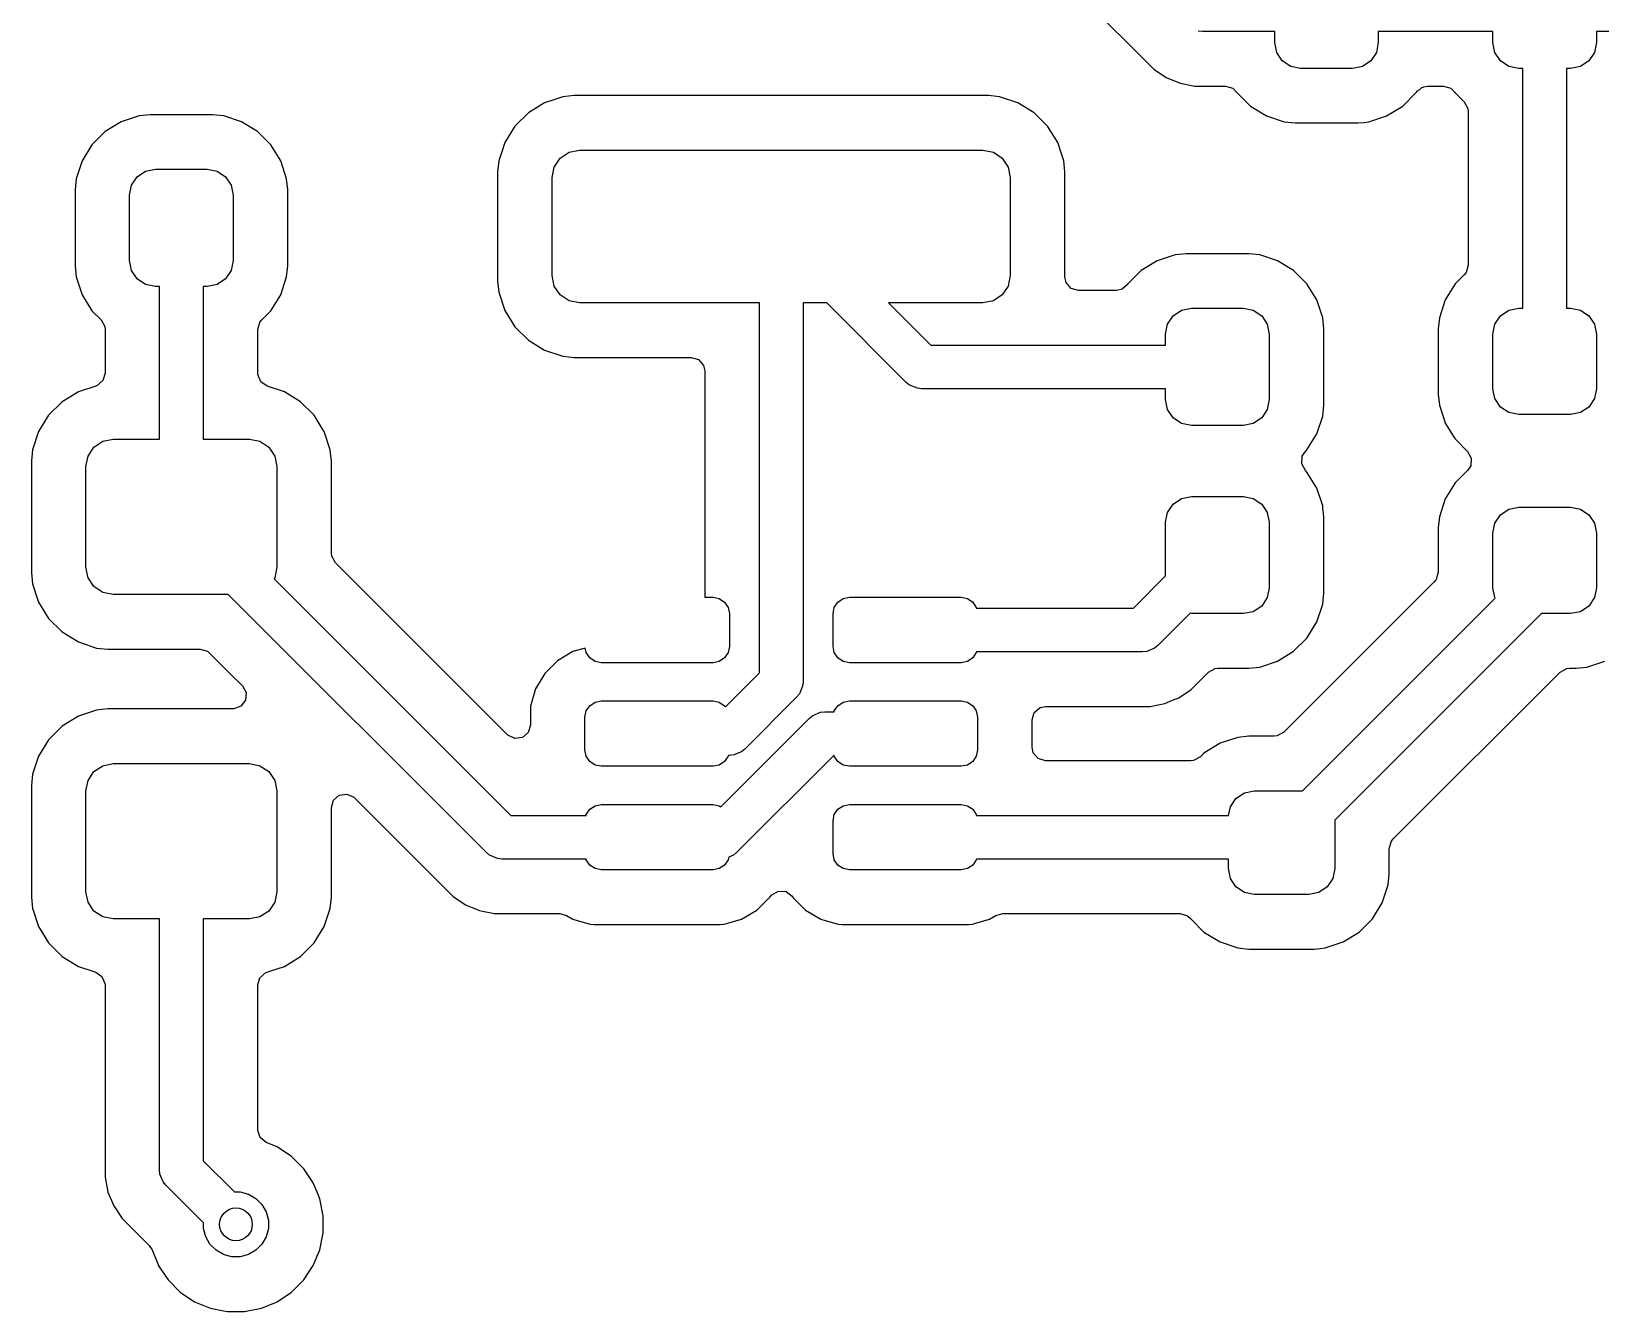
# Model space of a CAD drawing. Extents: x 4.07 to 6.96, y -6.23 to -1.21.
# Drawn here: x 4.847 to 5.414, y -3.299 to -2.837 of the extents above; entities that cross this region are included whole.
import ezdxf

# ---------------------------------------------------------------- set-up
doc = ezdxf.new("R2010")
doc.units = 0
doc.header["$MEASUREMENT"] = 0
doc.layers.add('BLACK', color=7, linetype='CONTINUOUS')

msp = doc.modelspace()

# ---------------------------------------------------------------- linework, layer by layer
at = {"layer": 'BLACK', "linetype": 'CONTINUOUS'}
for p, q in [((5.20929, -2.80734), (5.2526, -2.85065)), ((5.27018, -2.83711), (5.26864, -2.83696)), ((5.29626, -2.83711), (5.27018, -2.83711)), ((5.29626, -2.84104), (5.29626, -2.83711)), ((5.375, -2.83711), (5.33366, -2.83711)), ((5.33366, -2.83711), (5.33366, -2.84104)), ((5.375, -2.84104), (5.375, -2.83711)), ((5.45374, -2.83711), (5.4124, -2.83711)), ((5.4124, -2.83711), (5.4124, -2.84104)), ((5.29697, -2.84462), (5.29626, -2.84104)), ((5.33366, -2.84104), (5.33295, -2.84462)), ((5.37571, -2.84462), (5.375, -2.84104)), ((5.4124, -2.84104), (5.41169, -2.84462)), ((5.299, -2.84766), (5.29697, -2.84462)), ((5.30203, -2.84968), (5.299, -2.84766)), ((5.33092, -2.84766), (5.32789, -2.84968)), ((5.33295, -2.84462), (5.33092, -2.84766)), ((5.37774, -2.84766), (5.37571, -2.84462)), ((5.38077, -2.84968), (5.37774, -2.84766)), ((5.40966, -2.84766), (5.40663, -2.84968)), ((5.41169, -2.84462), (5.40966, -2.84766)), ((5.2526, -2.85065), (5.2526, -2.85065)), ((5.2526, -2.85065), (5.25711, -2.85367)), ((5.25711, -2.85367), (5.26213, -2.85575)), ((5.30561, -2.85039), (5.30203, -2.84968)), ((5.32431, -2.85039), (5.30561, -2.85039)), ((5.32789, -2.84968), (5.32431, -2.85039)), ((5.38435, -2.85039), (5.38077, -2.84968)), ((5.38583, -2.85039), (5.38435, -2.85039)), ((5.38583, -2.93701), (5.38583, -2.85039)), ((5.40305, -2.85039), (5.40157, -2.85039)), ((5.40157, -2.85039), (5.40157, -2.93701)), ((5.40663, -2.84968), (5.40305, -2.85039)), ((5.03926, -2.86063), (5.03601, -2.86171)), ((5.04331, -2.86022), (5.03926, -2.86063)), ((5.03926, -2.86063), (5.03926, -2.86063)), ((5.19291, -2.86022), (5.04331, -2.86022)), ((5.04331, -2.86022), (5.04331, -2.86022)), ((5.19696, -2.86063), (5.19291, -2.86022)), ((5.19291, -2.86022), (5.19291, -2.86022)), ((5.20352, -2.8628), (5.19696, -2.86063)), ((5.19696, -2.86063), (5.19696, -2.86063)), ((5.26213, -2.85575), (5.26213, -2.85575)), ((5.26213, -2.85575), (5.26213, -2.85575)), ((5.26213, -2.85575), (5.26213, -2.85575)), ((5.26213, -2.85575), (5.26746, -2.85681)), ((5.26746, -2.85681), (5.26746, -2.85681)), ((5.26746, -2.85681), (5.26746, -2.85681)), ((5.26746, -2.85681), (5.27847, -2.85681)), ((5.27847, -2.85681), (5.28111, -2.85759)), ((5.28111, -2.85759), (5.28248, -2.85897)), ((5.28248, -2.85897), (5.28249, -2.85896)), ((5.28249, -2.85896), (5.28258, -2.85908)), ((5.28258, -2.85908), (5.28263, -2.85913)), ((5.28263, -2.85913), (5.28266, -2.85919)), ((5.28266, -2.85919), (5.28747, -2.86399)), ((5.34245, -2.86399), (5.34726, -2.85919)), ((5.34726, -2.85919), (5.34729, -2.85913)), ((5.34729, -2.85913), (5.34733, -2.8591)), ((5.34733, -2.8591), (5.34743, -2.85896)), ((5.34743, -2.85896), (5.34746, -2.85898)), ((5.34746, -2.85898), (5.34759, -2.85886)), ((5.34759, -2.85886), (5.34776, -2.8585)), ((5.34776, -2.8585), (5.3486, -2.85796)), ((5.3486, -2.85796), (5.34934, -2.85729)), ((5.34934, -2.85729), (5.3498, -2.85719)), ((5.3498, -2.85719), (5.35007, -2.85701)), ((5.35007, -2.85701), (5.35145, -2.85681)), ((5.35145, -2.85681), (5.35721, -2.85681)), ((5.35721, -2.85681), (5.35985, -2.85759)), ((5.35985, -2.85759), (5.36122, -2.85897)), ((5.36122, -2.85897), (5.36123, -2.85896)), ((5.36123, -2.85896), (5.36132, -2.85908)), ((5.36132, -2.85908), (5.36137, -2.85913)), ((5.36137, -2.85913), (5.3614, -2.85919)), ((5.3614, -2.85919), (5.3614, -2.85919)), ((5.3614, -2.85919), (5.36469, -2.86248)), ((5.0327, -2.8628), (5.02682, -2.86643)), ((5.03601, -2.86171), (5.0327, -2.8628)), ((5.0327, -2.8628), (5.0327, -2.8628)), ((5.2094, -2.86643), (5.20352, -2.8628)), ((5.28747, -2.86399), (5.29325, -2.86756)), ((5.33667, -2.86756), (5.34245, -2.86399)), ((5.36469, -2.86248), (5.36601, -2.86489)), ((5.36601, -2.86489), (5.36612, -2.86593)), ((5.36612, -2.86593), (5.36612, -2.92147)), ((4.87986, -2.86965), (4.87408, -2.87322)), ((4.88631, -2.86751), (4.87986, -2.86965)), ((4.87986, -2.86965), (4.87986, -2.86965)), ((4.89029, -2.86711), (4.88631, -2.86751)), ((4.91286, -2.86711), (4.89029, -2.86711)), ((4.89029, -2.86711), (4.89029, -2.86711)), ((4.91684, -2.86751), (4.91286, -2.86711)), ((4.92323, -2.86963), (4.91684, -2.86751)), ((4.91684, -2.86751), (4.91684, -2.86751)), ((4.92329, -2.86965), (4.92323, -2.86963)), ((4.92548, -2.871), (4.92329, -2.86965)), ((4.92329, -2.86965), (4.92329, -2.86965)), ((4.92907, -2.87322), (4.92548, -2.871)), ((5.02194, -2.87131), (5.01831, -2.87719)), ((5.02682, -2.86643), (5.02194, -2.87131)), ((5.21428, -2.87131), (5.2094, -2.86643)), ((5.21791, -2.87719), (5.21428, -2.87131)), ((5.29325, -2.86756), (5.29969, -2.86969)), ((5.29969, -2.86969), (5.30367, -2.8701)), ((5.30367, -2.8701), (5.32625, -2.8701)), ((5.32625, -2.8701), (5.32843, -2.86988)), ((5.32625, -2.8701), (5.32625, -2.8701)), ((5.32625, -2.8701), (5.32625, -2.8701)), ((5.32843, -2.86988), (5.33023, -2.86969)), ((5.33023, -2.86969), (5.33667, -2.86756)), ((4.87408, -2.87322), (4.86928, -2.87802)), ((4.93387, -2.87802), (4.92907, -2.87322)), ((5.01831, -2.87719), (5.01722, -2.8805)), ((5.01831, -2.87719), (5.01831, -2.87719)), ((5.21935, -2.88156), (5.21791, -2.87719)), ((4.86928, -2.87802), (4.86571, -2.8838)), ((4.93744, -2.8838), (4.93387, -2.87802)), ((5.01722, -2.8805), (5.01614, -2.88375)), ((5.03618, -2.886), (5.03832, -2.8828)), ((5.03832, -2.8828), (5.04151, -2.88067)), ((5.04151, -2.88067), (5.04528, -2.87992)), ((5.04528, -2.87992), (5.19094, -2.87992)), ((5.19094, -2.87992), (5.19471, -2.88067)), ((5.19471, -2.88067), (5.1979, -2.8828)), ((5.1979, -2.8828), (5.20004, -2.886)), ((5.22008, -2.88375), (5.21935, -2.88156)), ((4.86571, -2.8838), (4.86358, -2.89025)), ((4.86571, -2.8838), (4.86571, -2.8838)), ((4.88561, -2.88955), (4.88865, -2.88752)), ((4.88865, -2.88752), (4.89222, -2.88681)), ((4.89222, -2.88681), (4.91093, -2.88681)), ((4.91093, -2.88681), (4.9145, -2.88752)), ((4.9145, -2.88752), (4.91754, -2.88955)), ((4.93957, -2.89025), (4.93744, -2.8838)), ((5.01614, -2.88375), (5.01573, -2.88779)), ((5.01573, -2.88779), (5.01573, -2.92717)), ((5.01614, -2.88375), (5.01614, -2.88375)), ((5.01614, -2.88375), (5.01614, -2.88375)), ((5.03543, -2.88976), (5.03618, -2.886)), ((5.20004, -2.886), (5.20079, -2.88976)), ((5.22049, -2.88779), (5.22008, -2.88375)), ((5.22049, -2.8878), (5.22049, -2.88779)), ((5.22049, -2.92571), (5.22049, -2.8878)), ((4.86358, -2.89025), (4.86317, -2.89423)), ((4.86317, -2.89423), (4.86317, -2.92172)), ((4.86358, -2.89025), (4.86358, -2.89025)), ((4.86358, -2.89025), (4.86358, -2.89025)), ((4.88287, -2.89616), (4.88359, -2.89258)), ((4.88359, -2.89258), (4.88561, -2.88955)), ((4.91754, -2.88955), (4.91956, -2.89258)), ((4.91956, -2.89258), (4.92028, -2.89616)), ((4.93998, -2.89423), (4.93957, -2.89025)), ((4.93998, -2.92172), (4.93998, -2.89423)), ((5.03543, -2.9252), (5.03543, -2.88976)), ((5.20079, -2.88976), (5.20079, -2.9252)), ((4.88287, -2.91978), (4.88287, -2.89616)), ((4.92028, -2.89616), (4.92028, -2.91978)), ((5.2643, -2.9173), (5.26032, -2.91771)), ((5.28688, -2.9173), (5.2643, -2.9173)), ((5.2643, -2.9173), (5.2643, -2.9173)), ((5.29086, -2.91771), (5.28688, -2.9173)), ((4.86317, -2.92172), (4.86317, -2.92172)), ((4.86317, -2.92172), (4.86358, -2.9257)), ((4.88359, -2.92336), (4.88287, -2.91978)), ((4.92028, -2.91978), (4.91956, -2.92336)), ((4.93957, -2.9257), (4.93998, -2.92172)), ((5.25388, -2.91985), (5.2481, -2.92341)), ((5.26032, -2.91771), (5.25388, -2.91985)), ((5.25388, -2.91985), (5.25388, -2.91985)), ((5.2973, -2.91985), (5.29086, -2.91771)), ((5.29086, -2.91771), (5.29086, -2.91771)), ((5.30308, -2.92341), (5.2973, -2.91985)), ((5.36612, -2.92147), (5.36535, -2.92411)), ((4.86358, -2.9257), (4.86571, -2.93215)), ((4.88561, -2.9264), (4.88359, -2.92336)), ((4.88865, -2.92842), (4.88561, -2.9264)), ((4.89222, -2.92913), (4.88865, -2.92842)), ((4.9145, -2.92842), (4.91093, -2.92913)), ((4.91754, -2.9264), (4.9145, -2.92842)), ((4.91956, -2.92336), (4.91754, -2.9264)), ((4.93744, -2.93215), (4.93957, -2.9257)), ((5.01573, -2.92717), (5.01614, -2.93121)), ((5.03618, -2.92896), (5.03543, -2.9252)), ((5.20079, -2.9252), (5.20004, -2.92896)), ((5.22093, -2.92774), (5.22049, -2.92571)), ((5.22273, -2.92982), (5.22093, -2.92774)), ((5.24309, -2.92842), (5.24121, -2.93011)), ((5.24312, -2.92844), (5.24309, -2.92842)), ((5.24322, -2.9283), (5.24312, -2.92844)), ((5.24326, -2.92827), (5.24322, -2.9283)), ((5.24329, -2.92821), (5.24326, -2.92827)), ((5.2481, -2.92341), (5.24329, -2.92821)), ((5.24329, -2.92821), (5.24329, -2.92821)), ((5.30789, -2.92821), (5.30308, -2.92341)), ((5.31145, -2.934), (5.30789, -2.92821)), ((5.3614, -2.92821), (5.35784, -2.934)), ((5.36469, -2.92493), (5.3614, -2.92821)), ((5.36535, -2.92411), (5.36469, -2.92493)), ((4.86571, -2.93215), (4.86571, -2.93215)), ((4.86571, -2.93215), (4.86928, -2.93793)), ((4.8937, -2.92913), (4.89222, -2.92913)), ((4.8937, -2.98425), (4.8937, -2.92913)), ((4.91093, -2.92913), (4.90945, -2.92913)), ((4.90945, -2.92913), (4.90945, -2.98425)), ((4.93387, -2.93793), (4.93744, -2.93215)), ((5.01614, -2.93121), (5.01614, -2.93121)), ((5.01614, -2.93121), (5.01831, -2.93777)), ((5.03832, -2.93216), (5.03618, -2.92896)), ((5.04151, -2.93429), (5.03832, -2.93216)), ((5.04528, -2.93504), (5.04151, -2.93429)), ((5.19471, -2.93429), (5.19094, -2.93504)), ((5.1979, -2.93216), (5.19471, -2.93429)), ((5.20004, -2.92896), (5.1979, -2.93216)), ((5.22537, -2.93059), (5.22273, -2.92982)), ((5.2391, -2.93059), (5.22537, -2.93059)), ((5.24121, -2.93011), (5.2391, -2.93059)), ((5.31359, -2.94044), (5.31145, -2.934)), ((5.35784, -2.934), (5.3557, -2.94044)), ((5.35784, -2.934), (5.35784, -2.934)), ((4.86928, -2.93793), (4.87257, -2.94122)), ((4.93136, -2.94044), (4.93387, -2.93793)), ((5.01831, -2.93777), (5.02194, -2.94365)), ((5.11024, -2.93504), (5.04528, -2.93504)), ((5.11024, -3.06859), (5.11024, -2.93504)), ((5.13453, -2.93504), (5.12598, -2.93504)), ((5.12598, -2.93504), (5.12598, -3.07185)), ((5.16323, -2.96374), (5.13453, -2.93504)), ((5.19094, -2.93504), (5.1568, -2.93504)), ((5.1568, -2.93504), (5.17206, -2.9503)), ((5.2576, -2.94278), (5.25963, -2.93975)), ((5.25963, -2.93975), (5.26266, -2.93772)), ((5.26266, -2.93772), (5.26624, -2.93701)), ((5.26624, -2.93701), (5.28494, -2.93701)), ((5.28494, -2.93701), (5.28852, -2.93772)), ((5.28852, -2.93772), (5.29155, -2.93975)), ((5.29155, -2.93975), (5.29358, -2.94278)), ((5.37571, -2.94278), (5.37774, -2.93975)), ((5.37774, -2.93975), (5.38077, -2.93772)), ((5.38077, -2.93772), (5.38435, -2.93701)), ((5.38435, -2.93701), (5.38583, -2.93701)), ((5.40157, -2.93701), (5.40305, -2.93701)), ((5.40305, -2.93701), (5.40663, -2.93772)), ((5.40663, -2.93772), (5.40966, -2.93975)), ((5.40966, -2.93975), (5.41169, -2.94278)), ((4.87257, -2.94122), (4.87388, -2.94363)), ((4.87388, -2.94363), (4.874, -2.94467)), ((4.874, -2.94467), (4.874, -2.96043)), ((4.92915, -2.94467), (4.92993, -2.94203)), ((4.92915, -2.96043), (4.92915, -2.94467)), ((4.92993, -2.94203), (4.93058, -2.94122)), ((4.93058, -2.94122), (4.93136, -2.94044)), ((5.02194, -2.94365), (5.02682, -2.94853)), ((5.25689, -2.94636), (5.2576, -2.94278)), ((5.29358, -2.94278), (5.29429, -2.94636)), ((5.314, -2.94442), (5.31359, -2.94044)), ((5.314, -2.97192), (5.314, -2.94442)), ((5.3557, -2.94044), (5.3553, -2.94442)), ((5.3553, -2.94442), (5.3553, -2.96798)), ((5.3557, -2.94044), (5.3557, -2.94044)), ((5.3557, -2.94044), (5.3557, -2.94044)), ((5.375, -2.94636), (5.37571, -2.94278)), ((5.41169, -2.94278), (5.4124, -2.94636)), ((5.02682, -2.94853), (5.0327, -2.95216)), ((5.17206, -2.9503), (5.25689, -2.9503)), ((5.25689, -2.9503), (5.25689, -2.94636)), ((5.29429, -2.94636), (5.29429, -2.96998)), ((5.375, -2.96604), (5.375, -2.94636)), ((5.4124, -2.94636), (5.4124, -2.96604)), ((5.0327, -2.95216), (5.03926, -2.95433)), ((5.03926, -2.95433), (5.04331, -2.95474)), ((5.04331, -2.95474), (5.08565, -2.95474)), ((5.08565, -2.95474), (5.08829, -2.95552)), ((5.08829, -2.95552), (5.09009, -2.9576)), ((4.874, -2.96043), (4.87322, -2.96307)), ((4.92918, -2.96096), (4.92915, -2.96043)), ((4.93024, -2.9635), (4.92918, -2.96096)), ((5.09009, -2.9576), (5.09053, -2.95963)), ((5.09053, -2.95963), (5.09053, -3.04134)), ((4.8644, -2.96713), (4.85852, -2.97076)), ((4.87065, -2.96506), (4.8644, -2.96713)), ((4.8644, -2.96713), (4.8644, -2.96713)), ((4.87114, -2.96487), (4.87065, -2.96506)), ((4.87322, -2.96307), (4.87114, -2.96487)), ((4.9325, -2.96506), (4.93024, -2.9635)), ((4.93875, -2.96713), (4.9325, -2.96506)), ((4.94463, -2.97076), (4.93875, -2.96713)), ((4.93875, -2.96713), (4.93875, -2.96713)), ((5.16442, -2.96472), (5.16323, -2.96374)), ((5.16726, -2.96589), (5.16442, -2.96472)), ((5.1688, -2.96604), (5.16726, -2.96589)), ((5.25689, -2.96604), (5.1688, -2.96604)), ((5.25689, -2.96998), (5.25689, -2.96604)), ((5.3553, -2.96798), (5.3553, -2.96798)), ((5.3553, -2.96798), (5.3557, -2.97196)), ((5.37571, -2.96962), (5.375, -2.96604)), ((5.4124, -2.96604), (5.41169, -2.96962)), ((4.85852, -2.97076), (4.85363, -2.97564)), ((4.85852, -2.97076), (4.85852, -2.97076)), ((4.94952, -2.97564), (4.94463, -2.97076)), ((4.94463, -2.97076), (4.94463, -2.97076)), ((5.2576, -2.97356), (5.25689, -2.96998)), ((5.25963, -2.97659), (5.2576, -2.97356)), ((5.29358, -2.97356), (5.29155, -2.97659)), ((5.29429, -2.96998), (5.29358, -2.97356)), ((5.31359, -2.9759), (5.314, -2.97192)), ((5.3557, -2.97196), (5.35784, -2.97841)), ((5.37774, -2.97266), (5.37571, -2.96962)), ((5.38077, -2.97468), (5.37774, -2.97266)), ((5.40966, -2.97266), (5.40663, -2.97468)), ((5.41169, -2.96962), (5.40966, -2.97266)), ((4.85363, -2.97564), (4.85001, -2.98152)), ((4.85363, -2.97564), (4.85363, -2.97564)), ((4.9528, -2.98097), (4.94952, -2.97564)), ((4.94952, -2.97564), (4.94952, -2.97564)), ((5.26266, -2.97862), (5.25963, -2.97659)), ((5.26624, -2.97933), (5.26266, -2.97862)), ((5.28494, -2.97933), (5.26624, -2.97933)), ((5.28852, -2.97862), (5.28494, -2.97933)), ((5.29155, -2.97659), (5.28852, -2.97862)), ((5.31145, -2.98234), (5.31359, -2.9759)), ((5.35784, -2.97841), (5.35784, -2.97841)), ((5.35784, -2.97841), (5.35785, -2.97843)), ((5.35785, -2.97843), (5.36108, -2.98366)), ((5.38435, -2.97539), (5.38077, -2.97468)), ((5.40305, -2.97539), (5.38435, -2.97539)), ((5.40663, -2.97468), (5.40305, -2.97539)), ((4.85001, -2.98152), (4.84783, -2.98808)), ((4.85001, -2.98152), (4.85001, -2.98152)), ((4.87001, -2.98713), (4.8732, -2.985)), ((4.8732, -2.985), (4.87697, -2.98425)), ((4.87697, -2.98425), (4.8937, -2.98425)), ((4.90945, -2.98425), (4.92618, -2.98425)), ((4.92618, -2.98425), (4.92995, -2.985)), ((4.92995, -2.985), (4.93314, -2.98713)), ((4.95314, -2.98152), (4.9528, -2.98097)), ((4.95531, -2.98808), (4.95314, -2.98152)), ((5.30789, -2.98812), (5.31145, -2.98234)), ((5.36108, -2.98366), (5.3614, -2.98419)), ((5.3614, -2.98419), (5.36589, -2.98867)), ((4.84783, -2.98808), (4.84742, -2.99213)), ((4.84783, -2.98808), (4.84783, -2.98808)), ((4.86713, -2.99409), (4.86788, -2.99033)), ((4.86788, -2.99033), (4.87001, -2.98713)), ((4.93314, -2.98713), (4.93527, -2.99033)), ((4.93527, -2.99033), (4.93602, -2.99409)), ((4.95564, -2.99128), (4.95531, -2.98808)), ((5.30602, -2.99316), (5.30622, -2.99042)), ((5.30622, -2.99042), (5.30734, -2.98867)), ((5.30734, -2.98867), (5.30789, -2.98812)), ((5.36589, -2.98867), (5.36721, -2.99109)), ((4.84742, -2.99213), (4.84742, -3.03248)), ((4.86713, -3.03051), (4.86713, -2.99409)), ((4.93602, -2.99409), (4.93602, -3.03051)), ((4.95573, -2.99213), (4.95564, -2.99128)), ((4.95573, -3.02543), (4.95573, -2.99213)), ((4.95573, -2.99213), (4.95573, -2.99213)), ((5.30734, -2.99558), (5.30602, -2.99316)), ((5.30789, -2.99613), (5.30734, -2.99558)), ((5.31145, -3.00191), (5.30789, -2.99613)), ((5.36589, -2.99558), (5.3614, -3.00006)), ((5.36701, -2.99383), (5.36589, -2.99558)), ((5.36721, -2.99109), (5.36701, -2.99383)), ((5.31359, -3.00836), (5.31145, -3.00191)), ((5.3614, -3.00006), (5.35784, -3.00585)), ((5.2576, -3.01069), (5.25963, -3.00766)), ((5.25963, -3.00766), (5.26266, -3.00563)), ((5.26266, -3.00563), (5.26624, -3.00492)), ((5.26624, -3.00492), (5.28494, -3.00492)), ((5.28494, -3.00492), (5.28852, -3.00563)), ((5.28852, -3.00563), (5.29155, -3.00766)), ((5.29155, -3.00766), (5.29358, -3.01069)), ((5.35784, -3.00585), (5.3557, -3.01229)), ((5.35784, -3.00585), (5.35784, -3.00585)), ((5.25689, -3.01427), (5.2576, -3.01069)), ((5.29358, -3.01069), (5.29429, -3.01427)), ((5.31367, -3.00913), (5.31359, -3.00836)), ((5.314, -3.01234), (5.31367, -3.00913)), ((5.314, -3.03983), (5.314, -3.01234)), ((5.3557, -3.01229), (5.3553, -3.01627)), ((5.3557, -3.01229), (5.3557, -3.01229)), ((5.3557, -3.01229), (5.3557, -3.01229)), ((5.37571, -3.01463), (5.37774, -3.0116)), ((5.37774, -3.0116), (5.38077, -3.00957)), ((5.38077, -3.00957), (5.38435, -3.00886)), ((5.38435, -3.00886), (5.40305, -3.00886)), ((5.40305, -3.00886), (5.40663, -3.00957)), ((5.40663, -3.00957), (5.40966, -3.0116)), ((5.40966, -3.0116), (5.41169, -3.01463)), ((5.25689, -3.03365), (5.25689, -3.01427)), ((5.29429, -3.01427), (5.29429, -3.03789)), ((5.3553, -3.01627), (5.3553, -3.03232)), ((5.375, -3.01821), (5.37571, -3.01463)), ((5.375, -3.03789), (5.375, -3.01821)), ((5.41169, -3.01463), (5.4124, -3.01821)), ((5.4124, -3.01821), (5.4124, -3.03789)), ((4.86788, -3.03428), (4.86713, -3.03051)), ((4.93602, -3.03051), (4.93527, -3.03428)), ((4.95584, -3.02647), (4.95573, -3.02543)), ((4.95716, -3.02888), (4.95584, -3.02647)), ((5.01921, -3.09093), (4.95716, -3.02888)), ((4.84742, -3.03248), (4.84783, -3.03653)), ((4.87001, -3.03747), (4.86788, -3.03428)), ((4.93527, -3.03428), (4.93504, -3.03463)), ((4.93504, -3.03463), (5.02049, -3.12008)), ((5.24526, -3.04528), (5.25689, -3.03365)), ((5.35387, -3.03577), (5.29955, -3.09009)), ((5.35452, -3.03496), (5.35387, -3.03577)), ((5.3553, -3.03232), (5.35452, -3.03496)), ((4.84783, -3.03653), (4.84783, -3.03653)), ((4.84783, -3.03653), (4.85001, -3.04308)), ((4.8732, -3.03961), (4.87001, -3.03747)), ((4.87697, -3.04035), (4.8732, -3.03961)), ((4.91849, -3.04035), (4.87697, -3.04035)), ((5.01166, -3.13352), (4.91849, -3.04035)), ((5.09053, -3.04134), (5.0935, -3.04134)), ((5.0935, -3.04134), (5.09576, -3.04179)), ((5.09576, -3.04179), (5.09768, -3.04307)), ((5.13854, -3.04307), (5.14046, -3.04179)), ((5.14046, -3.04179), (5.14272, -3.04134)), ((5.14272, -3.04134), (5.18307, -3.04134)), ((5.18307, -3.04134), (5.18533, -3.04179)), ((5.18533, -3.04179), (5.18725, -3.04307)), ((5.29358, -3.04147), (5.29155, -3.04451)), ((5.29429, -3.03789), (5.29358, -3.04147)), ((5.30629, -3.11122), (5.37584, -3.04167)), ((5.31359, -3.04381), (5.314, -3.03983)), ((5.37571, -3.04147), (5.375, -3.03789)), ((5.37584, -3.04167), (5.37571, -3.04147)), ((5.41169, -3.04147), (5.40966, -3.04451)), ((5.4124, -3.03789), (5.41169, -3.04147)), ((4.85001, -3.04308), (4.85001, -3.04308)), ((4.85001, -3.04308), (4.85363, -3.04896)), ((5.09768, -3.04307), (5.09896, -3.04498)), ((5.09896, -3.04498), (5.09941, -3.04724)), ((5.09941, -3.04724), (5.09941, -3.05906)), ((5.13681, -3.04724), (5.13726, -3.04498)), ((5.13681, -3.05906), (5.13681, -3.04724)), ((5.13726, -3.04498), (5.13854, -3.04307)), ((5.18725, -3.04307), (5.18853, -3.04498)), ((5.18853, -3.04498), (5.18858, -3.04528)), ((5.18858, -3.04528), (5.24526, -3.04528)), ((5.26568, -3.04713), (5.25409, -3.05872)), ((5.26624, -3.04724), (5.26568, -3.04713)), ((5.28494, -3.04724), (5.26624, -3.04724)), ((5.28852, -3.04653), (5.28494, -3.04724)), ((5.29155, -3.04451), (5.28852, -3.04653)), ((5.31145, -3.05026), (5.31359, -3.04381)), ((5.39253, -3.04724), (5.31791, -3.12186)), ((5.40305, -3.04724), (5.39253, -3.04724)), ((5.40663, -3.04653), (5.40305, -3.04724)), ((5.40966, -3.04451), (5.40663, -3.04653)), ((4.85363, -3.04896), (4.85363, -3.04896)), ((4.85363, -3.04896), (4.85852, -3.05385)), ((5.30789, -3.05604), (5.31145, -3.05026)), ((4.85852, -3.05385), (4.85852, -3.05385)), ((4.85852, -3.05385), (4.8644, -3.05747)), ((4.8644, -3.05747), (4.8644, -3.05747)), ((4.8644, -3.05747), (4.8644, -3.05747)), ((4.8644, -3.05747), (4.87095, -3.05965)), ((5.25409, -3.05872), (5.2529, -3.0597)), ((5.30308, -3.06084), (5.30789, -3.05604)), ((4.87095, -3.05965), (4.875, -3.06006)), ((4.875, -3.06006), (4.90831, -3.06006)), ((4.90831, -3.06006), (4.91095, -3.06083)), ((4.91095, -3.06083), (4.91176, -3.06149)), ((4.91176, -3.06149), (4.91909, -3.06882)), ((5.03733, -3.06425), (5.03275, -3.06882)), ((5.0429, -3.06095), (5.03733, -3.06425)), ((5.03733, -3.06425), (5.03733, -3.06425)), ((5.04736, -3.05966), (5.0429, -3.06095)), ((5.0429, -3.06095), (5.0429, -3.06095)), ((5.04769, -3.06132), (5.04736, -3.05966)), ((5.04897, -3.06323), (5.04769, -3.06132)), ((5.05089, -3.06451), (5.04897, -3.06323)), ((5.05315, -3.06496), (5.05089, -3.06451)), ((5.09576, -3.06451), (5.0935, -3.06496)), ((5.09768, -3.06323), (5.09576, -3.06451)), ((5.09896, -3.06132), (5.09768, -3.06323)), ((5.09941, -3.05906), (5.09896, -3.06132)), ((5.13726, -3.06132), (5.13681, -3.05906)), ((5.13854, -3.06323), (5.13726, -3.06132)), ((5.14046, -3.06451), (5.13854, -3.06323)), ((5.14272, -3.06496), (5.14046, -3.06451)), ((5.18533, -3.06451), (5.18307, -3.06496)), ((5.18725, -3.06323), (5.18533, -3.06451)), ((5.18853, -3.06132), (5.18725, -3.06323)), ((5.18858, -3.06102), (5.18853, -3.06132)), ((5.24852, -3.06102), (5.18858, -3.06102)), ((5.25006, -3.06087), (5.24852, -3.06102)), ((5.2529, -3.0597), (5.25006, -3.06087)), ((5.29086, -3.06654), (5.2973, -3.06441)), ((5.2973, -3.06441), (5.30308, -3.06084)), ((5.40897, -3.06654), (5.41541, -3.06441)), ((4.91909, -3.06882), (4.92361, -3.07334)), ((5.03275, -3.06882), (5.02946, -3.07439)), ((5.03275, -3.06882), (5.03275, -3.06882)), ((5.0935, -3.06496), (5.05315, -3.06496)), ((5.09795, -3.08087), (5.11024, -3.06859)), ((5.18307, -3.06496), (5.14272, -3.06496)), ((5.2661, -3.07457), (5.2723, -3.06838)), ((5.2723, -3.06838), (5.27471, -3.06706)), ((5.27471, -3.06706), (5.27575, -3.06695)), ((5.27575, -3.06695), (5.28688, -3.06695)), ((5.28688, -3.06695), (5.29086, -3.06654)), ((5.28688, -3.06695), (5.28688, -3.06695)), ((5.33905, -3.1286), (5.39927, -3.06838)), ((5.39927, -3.06838), (5.40168, -3.06706)), ((5.40168, -3.06706), (5.40272, -3.06695)), ((5.40272, -3.06695), (5.40499, -3.06695)), ((5.40499, -3.06695), (5.40897, -3.06654)), ((5.40499, -3.06695), (5.40499, -3.06695)), ((4.92361, -3.07334), (4.92493, -3.07575)), ((4.92493, -3.07575), (4.92473, -3.0785)), ((5.02946, -3.07439), (5.02765, -3.08061)), ((5.02946, -3.07439), (5.02946, -3.07439)), ((5.12583, -3.07339), (5.12466, -3.07622)), ((5.12598, -3.07185), (5.12583, -3.07339)), ((5.26159, -3.07759), (5.2661, -3.07457)), ((4.875, -3.08167), (4.87095, -3.08209)), ((4.92016, -3.08167), (4.875, -3.08167)), ((4.92051, -3.08166), (4.92016, -3.08167)), ((4.92308, -3.0807), (4.92051, -3.08166)), ((4.92473, -3.0785), (4.92308, -3.0807)), ((5.02765, -3.08061), (5.02754, -3.08206)), ((5.02765, -3.08061), (5.02765, -3.08061)), ((5.04769, -3.08239), (5.04897, -3.08047)), ((5.04897, -3.08047), (5.05089, -3.07919)), ((5.05089, -3.07919), (5.05315, -3.07874)), ((5.05315, -3.07874), (5.0935, -3.07874)), ((5.0935, -3.07874), (5.09576, -3.07919)), ((5.09576, -3.07919), (5.09768, -3.08047)), ((5.09768, -3.08047), (5.09795, -3.08087)), ((5.12368, -3.07742), (5.10498, -3.09612)), ((5.12466, -3.07622), (5.12368, -3.07742)), ((5.13726, -3.08239), (5.13854, -3.08047)), ((5.13854, -3.08047), (5.14046, -3.07919)), ((5.14046, -3.07919), (5.14272, -3.07874)), ((5.14272, -3.07874), (5.18307, -3.07874)), ((5.18307, -3.07874), (5.18533, -3.07919)), ((5.18533, -3.07919), (5.18725, -3.08047)), ((5.18725, -3.08047), (5.18853, -3.08239)), ((5.20946, -3.08297), (5.21153, -3.08117)), ((5.21153, -3.08117), (5.21356, -3.08073)), ((5.21356, -3.08073), (5.25124, -3.08073)), ((5.25124, -3.08073), (5.25482, -3.08002)), ((5.25482, -3.08002), (5.25657, -3.07967)), ((5.25657, -3.07967), (5.2594, -3.0785)), ((5.2594, -3.0785), (5.26159, -3.07759)), ((5.26159, -3.07759), (5.26159, -3.07759)), ((5.26159, -3.07759), (5.26159, -3.07759)), ((4.8644, -3.08426), (4.85852, -3.08789)), ((4.87095, -3.08209), (4.8644, -3.08426)), ((4.8644, -3.08426), (4.8644, -3.08426)), ((4.87095, -3.08209), (4.87095, -3.08209)), ((5.02754, -3.08206), (5.02754, -3.08748)), ((5.04724, -3.08465), (5.04769, -3.08239)), ((5.04724, -3.09646), (5.04724, -3.08465)), ((5.09631, -3.11696), (5.12829, -3.08498)), ((5.12829, -3.08498), (5.12948, -3.084)), ((5.12948, -3.084), (5.13232, -3.08283)), ((5.13232, -3.08283), (5.13386, -3.08268)), ((5.13386, -3.08268), (5.1372, -3.08268)), ((5.1372, -3.08268), (5.13726, -3.08239)), ((5.18853, -3.08239), (5.18898, -3.08465)), ((5.18898, -3.08465), (5.18898, -3.09646)), ((5.20868, -3.08561), (5.20946, -3.08297)), ((5.20868, -3.09549), (5.20868, -3.08561)), ((4.85363, -3.09277), (4.85001, -3.09865)), ((4.85852, -3.08789), (4.85363, -3.09277)), ((4.85363, -3.09277), (4.85363, -3.09277)), ((4.85852, -3.08789), (4.85852, -3.08789)), ((5.01946, -3.09117), (5.01921, -3.09093)), ((5.02196, -3.09231), (5.01946, -3.09117)), ((5.02469, -3.09192), (5.02196, -3.09231)), ((5.02676, -3.09012), (5.02469, -3.09192)), ((5.02754, -3.08748), (5.02676, -3.09012)), ((5.28296, -3.09192), (5.27652, -3.09406)), ((5.28694, -3.09152), (5.28296, -3.09192)), ((5.2961, -3.09152), (5.28694, -3.09152)), ((5.28694, -3.09152), (5.28694, -3.09152)), ((5.29714, -3.0914), (5.2961, -3.09152)), ((5.29955, -3.09009), (5.29714, -3.0914)), ((4.85001, -3.09865), (4.84783, -3.1052)), ((4.85001, -3.09865), (4.85001, -3.09865)), ((5.04769, -3.09872), (5.04724, -3.09646)), ((5.09902, -3.09843), (5.09896, -3.09872)), ((5.09941, -3.09843), (5.09902, -3.09843)), ((5.10095, -3.09827), (5.09941, -3.09843)), ((5.10378, -3.0971), (5.10095, -3.09827)), ((5.13712, -3.09843), (5.10202, -3.13352)), ((5.10498, -3.09612), (5.10378, -3.0971)), ((5.1372, -3.09843), (5.13712, -3.09843)), ((5.13726, -3.09872), (5.1372, -3.09843)), ((5.18898, -3.09646), (5.18853, -3.09872)), ((5.20912, -3.09752), (5.20868, -3.09549)), ((5.21092, -3.0996), (5.20912, -3.09752)), ((5.27073, -3.09762), (5.26941, -3.09894)), ((5.27651, -3.09406), (5.27073, -3.09762)), ((5.27652, -3.09406), (5.27651, -3.09406)), ((4.86788, -3.10745), (4.87001, -3.10426)), ((4.87001, -3.10426), (4.8732, -3.10213)), ((4.8732, -3.10213), (4.87697, -3.10138)), ((4.87697, -3.10138), (4.92618, -3.10138)), ((4.92618, -3.10138), (4.92995, -3.10213)), ((4.92995, -3.10213), (4.93314, -3.10426)), ((4.93314, -3.10426), (4.93527, -3.10745)), ((5.04897, -3.10063), (5.04769, -3.09872)), ((5.05089, -3.10191), (5.04897, -3.10063)), ((5.05315, -3.10236), (5.05089, -3.10191)), ((5.0935, -3.10236), (5.05315, -3.10236)), ((5.09576, -3.10191), (5.0935, -3.10236)), ((5.09768, -3.10063), (5.09576, -3.10191)), ((5.09896, -3.09872), (5.09768, -3.10063)), ((5.13854, -3.10063), (5.13726, -3.09872)), ((5.14046, -3.10191), (5.13854, -3.10063)), ((5.14272, -3.10236), (5.14046, -3.10191)), ((5.18307, -3.10236), (5.14272, -3.10236)), ((5.18533, -3.10191), (5.18307, -3.10236)), ((5.18725, -3.10063), (5.18533, -3.10191)), ((5.18853, -3.09872), (5.18725, -3.10063)), ((5.21356, -3.10037), (5.21092, -3.0996)), ((5.26596, -3.10037), (5.21356, -3.10037)), ((5.267, -3.10026), (5.26596, -3.10037)), ((5.26941, -3.09894), (5.267, -3.10026)), ((4.84783, -3.1052), (4.84742, -3.10925)), ((4.84742, -3.10925), (4.84742, -3.14961)), ((4.84783, -3.1052), (4.84783, -3.1052)), ((4.86713, -3.11122), (4.86788, -3.10745)), ((4.93527, -3.10745), (4.93602, -3.11122)), ((4.86713, -3.14764), (4.86713, -3.11122)), ((4.93602, -3.11122), (4.93602, -3.14764)), ((4.95573, -3.11724), (4.9565, -3.11461)), ((4.9565, -3.11461), (4.95858, -3.1128)), ((4.95858, -3.1128), (4.96131, -3.11241)), ((4.96131, -3.11241), (4.96381, -3.11356)), ((4.96381, -3.11356), (4.96406, -3.11379)), ((4.96406, -3.11379), (4.9958, -3.14553)), ((5.28024, -3.11699), (5.28227, -3.11396)), ((5.28227, -3.11396), (5.2853, -3.11193)), ((5.2853, -3.11193), (5.28888, -3.11122)), ((5.28888, -3.11122), (5.30629, -3.11122)), ((4.95573, -3.14961), (4.95573, -3.11724)), ((5.02049, -3.12008), (5.04764, -3.12008)), ((5.04764, -3.12008), (5.04769, -3.11979)), ((5.04769, -3.11979), (5.04897, -3.11787)), ((5.04897, -3.11787), (5.05089, -3.11659)), ((5.05089, -3.11659), (5.05315, -3.11614)), ((5.05315, -3.11614), (5.0935, -3.11614)), ((5.0935, -3.11614), (5.09576, -3.11659)), ((5.09576, -3.11659), (5.09631, -3.11696)), ((5.13681, -3.12205), (5.13726, -3.11979)), ((5.13726, -3.11979), (5.13854, -3.11787)), ((5.13854, -3.11787), (5.14046, -3.11659)), ((5.14046, -3.11659), (5.14272, -3.11614)), ((5.14272, -3.11614), (5.18307, -3.11614)), ((5.18307, -3.11614), (5.18533, -3.11659)), ((5.18533, -3.11659), (5.18725, -3.11787)), ((5.18725, -3.11787), (5.18853, -3.11979)), ((5.18853, -3.11979), (5.18858, -3.12008)), ((5.18858, -3.12008), (5.27963, -3.12008)), ((5.27963, -3.12008), (5.28024, -3.11699)), ((5.13681, -3.13386), (5.13681, -3.12205)), ((5.31791, -3.12186), (5.31791, -3.13927)), ((5.33762, -3.13205), (5.33839, -3.12941)), ((5.33762, -3.14121), (5.33762, -3.13205)), ((5.33839, -3.12941), (5.33905, -3.1286)), ((5.01285, -3.1345), (5.01166, -3.13352)), ((5.01569, -3.13568), (5.01285, -3.1345)), ((5.01722, -3.13583), (5.01569, -3.13568)), ((5.04764, -3.13583), (5.01722, -3.13583)), ((5.04769, -3.13612), (5.04764, -3.13583)), ((5.04897, -3.13803), (5.04769, -3.13612)), ((5.05089, -3.13931), (5.04897, -3.13803)), ((5.09768, -3.13803), (5.09576, -3.13931)), ((5.09896, -3.13612), (5.09768, -3.13803)), ((5.09914, -3.1352), (5.09896, -3.13612)), ((5.10083, -3.1345), (5.09914, -3.1352)), ((5.10202, -3.13352), (5.10083, -3.1345)), ((5.13726, -3.13612), (5.13681, -3.13386)), ((5.13854, -3.13803), (5.13726, -3.13612)), ((5.14046, -3.13931), (5.13854, -3.13803)), ((5.18725, -3.13803), (5.18533, -3.13931)), ((5.18853, -3.13612), (5.18725, -3.13803)), ((5.18858, -3.13583), (5.18853, -3.13612)), ((5.27953, -3.13583), (5.18858, -3.13583)), ((5.27953, -3.13927), (5.27953, -3.13583)), ((5.05315, -3.13976), (5.05089, -3.13931)), ((5.0935, -3.13976), (5.05315, -3.13976)), ((5.09576, -3.13931), (5.0935, -3.13976)), ((5.14272, -3.13976), (5.14046, -3.13931)), ((5.18307, -3.13976), (5.14272, -3.13976)), ((5.18533, -3.13931), (5.18307, -3.13976)), ((5.28024, -3.14285), (5.27953, -3.13927)), ((5.28227, -3.14588), (5.28024, -3.14285)), ((5.3172, -3.14285), (5.31517, -3.14588)), ((5.31791, -3.13927), (5.3172, -3.14285)), ((5.33721, -3.14519), (5.33762, -3.14121)), ((4.84742, -3.14961), (4.84783, -3.15365)), ((4.86788, -3.1514), (4.86713, -3.14764)), ((4.93602, -3.14764), (4.93527, -3.1514)), ((4.95531, -3.15365), (4.95573, -3.14961)), ((4.9958, -3.14553), (4.99785, -3.14758)), ((4.99785, -3.14758), (4.99964, -3.14937)), ((4.99964, -3.14937), (5.00416, -3.15239)), ((5.1139, -3.14968), (5.11409, -3.14944)), ((5.11409, -3.14944), (5.1141, -3.14945)), ((5.1141, -3.14945), (5.11458, -3.14883)), ((5.11458, -3.14883), (5.11468, -3.14873)), ((5.11468, -3.14873), (5.11709, -3.14742)), ((5.11709, -3.14742), (5.11984, -3.14761)), ((5.11984, -3.14761), (5.12204, -3.14926)), ((5.12204, -3.14926), (5.12231, -3.14966)), ((5.12231, -3.14966), (5.12232, -3.14968)), ((5.2853, -3.14791), (5.28227, -3.14588)), ((5.28888, -3.14862), (5.2853, -3.14791)), ((5.30856, -3.14862), (5.28888, -3.14862)), ((5.31214, -3.14791), (5.30856, -3.14862)), ((5.31517, -3.14588), (5.31214, -3.14791)), ((5.33508, -3.15163), (5.33721, -3.14519)), ((4.84783, -3.15365), (4.84783, -3.15365)), ((4.84783, -3.15365), (4.84803, -3.15425)), ((4.84803, -3.15425), (4.85001, -3.16021)), ((4.87001, -3.1546), (4.86788, -3.1514)), ((4.8732, -3.15673), (4.87001, -3.1546)), ((4.93314, -3.1546), (4.92995, -3.15673)), ((4.93527, -3.1514), (4.93314, -3.1546)), ((4.95314, -3.16021), (4.95531, -3.15365)), ((5.00416, -3.15239), (5.00416, -3.15239)), ((5.00416, -3.15239), (5.00416, -3.15239)), ((5.00416, -3.15239), (5.0071, -3.15361)), ((5.0071, -3.15361), (5.00918, -3.15447)), ((5.00918, -3.15447), (5.01024, -3.15468)), ((5.01024, -3.15468), (5.01406, -3.15544)), ((5.10376, -3.15755), (5.10933, -3.15426)), ((5.10933, -3.15426), (5.1139, -3.14968)), ((5.1139, -3.14968), (5.1139, -3.14968)), ((5.12232, -3.14968), (5.12689, -3.15425)), ((5.12689, -3.15425), (5.1269, -3.15426)), ((5.1269, -3.15426), (5.1269, -3.15426)), ((5.1269, -3.15426), (5.13246, -3.15755)), ((5.33151, -3.15742), (5.33508, -3.15163)), ((4.85001, -3.16021), (4.85001, -3.16021)), ((4.85001, -3.16021), (4.85363, -3.16609)), ((4.87697, -3.15748), (4.8732, -3.15673)), ((4.8937, -3.15748), (4.87697, -3.15748)), ((4.8937, -3.24803), (4.8937, -3.15748)), ((4.92618, -3.15748), (4.90945, -3.15748)), ((4.90945, -3.15748), (4.90945, -3.24477)), ((4.92995, -3.15673), (4.92618, -3.15748)), ((4.94952, -3.16609), (4.95314, -3.16021)), ((5.01406, -3.15544), (5.01451, -3.15553)), ((5.01451, -3.15553), (5.01451, -3.15553)), ((5.01451, -3.15553), (5.03815, -3.15553)), ((5.03815, -3.15553), (5.04064, -3.15621)), ((5.04064, -3.15621), (5.0429, -3.15755)), ((5.0429, -3.15755), (5.04447, -3.158)), ((5.04447, -3.158), (5.04911, -3.15935)), ((5.04911, -3.15935), (5.04911, -3.15935)), ((5.04911, -3.15935), (5.04911, -3.15935)), ((5.04911, -3.15935), (5.05056, -3.15947)), ((5.05056, -3.15947), (5.05056, -3.15947)), ((5.05056, -3.15947), (5.09609, -3.15947)), ((5.09609, -3.15947), (5.09754, -3.15935)), ((5.09609, -3.15947), (5.09609, -3.15947)), ((5.09754, -3.15935), (5.09918, -3.15888)), ((5.09754, -3.15935), (5.09754, -3.15935)), ((5.09754, -3.15935), (5.09754, -3.15935)), ((5.09918, -3.15888), (5.10376, -3.15755)), ((5.13246, -3.15755), (5.13403, -3.158)), ((5.13403, -3.158), (5.13868, -3.15935)), ((5.13868, -3.15935), (5.13868, -3.15935)), ((5.13868, -3.15935), (5.13868, -3.15935)), ((5.13868, -3.15935), (5.14013, -3.15947)), ((5.14013, -3.15947), (5.14013, -3.15947)), ((5.14013, -3.15947), (5.18566, -3.15947)), ((5.18566, -3.15947), (5.18711, -3.15935)), ((5.18566, -3.15947), (5.18566, -3.15947)), ((5.18711, -3.15935), (5.18875, -3.15888)), ((5.18711, -3.15935), (5.18711, -3.15935)), ((5.18711, -3.15935), (5.18711, -3.15935)), ((5.18875, -3.15888), (5.19332, -3.15755)), ((5.19332, -3.15755), (5.19558, -3.15621)), ((5.19558, -3.15621), (5.19807, -3.15553)), ((5.19807, -3.15553), (5.26208, -3.15553)), ((5.26208, -3.15553), (5.26472, -3.15631)), ((5.26472, -3.15631), (5.26572, -3.15722)), ((5.26572, -3.15722), (5.26573, -3.15721)), ((5.26573, -3.15721), (5.26584, -3.15732)), ((5.26584, -3.15732), (5.26591, -3.15739)), ((5.26591, -3.15739), (5.26593, -3.15742)), ((5.26593, -3.15742), (5.26593, -3.15742)), ((5.26593, -3.15742), (5.27073, -3.16222)), ((5.32671, -3.16222), (5.33151, -3.15742)), ((4.85363, -3.16609), (4.85363, -3.16609)), ((4.85363, -3.16609), (4.85852, -3.17097)), ((4.94463, -3.17097), (4.94952, -3.16609)), ((5.27073, -3.16222), (5.27652, -3.16578)), ((5.27652, -3.16578), (5.28296, -3.16792)), ((5.31448, -3.16792), (5.32093, -3.16578)), ((5.32093, -3.16578), (5.32671, -3.16222)), ((4.85852, -3.17097), (4.85852, -3.17097)), ((4.85852, -3.17097), (4.8644, -3.1746)), ((4.93875, -3.1746), (4.94463, -3.17097)), ((5.28296, -3.16792), (5.28694, -3.16833)), ((5.28694, -3.16833), (5.3105, -3.16833)), ((5.3105, -3.16833), (5.31268, -3.1681)), ((5.3105, -3.16833), (5.3105, -3.16833)), ((5.3105, -3.16833), (5.3105, -3.16833)), ((5.31268, -3.1681), (5.31448, -3.16792)), ((4.8644, -3.1746), (4.8644, -3.1746)), ((4.8644, -3.1746), (4.8644, -3.1746)), ((4.8644, -3.1746), (4.86921, -3.17619)), ((4.86921, -3.17619), (4.87065, -3.17667)), ((4.87065, -3.17667), (4.87291, -3.17824)), ((4.92993, -3.17867), (4.93201, -3.17686)), ((4.93201, -3.17686), (4.9325, -3.17667)), ((4.9325, -3.17667), (4.93355, -3.17632)), ((4.93355, -3.17632), (4.93875, -3.1746)), ((4.87291, -3.17824), (4.87397, -3.18078)), ((4.87397, -3.18078), (4.874, -3.18131)), ((4.874, -3.18131), (4.874, -3.24532)), ((4.92915, -3.18131), (4.92993, -3.17867)), ((4.92915, -3.23361), (4.92915, -3.18131)), ((4.92916, -3.23379), (4.92915, -3.23361)), ((4.93003, -3.2364), (4.92916, -3.23379)), ((4.93217, -3.23812), (4.93003, -3.2364)), ((4.93619, -3.23979), (4.93217, -3.23812)), ((4.94135, -3.24324), (4.93619, -3.23979)), ((4.93619, -3.23979), (4.93619, -3.23979)), ((4.874, -3.24532), (4.874, -3.25075)), ((4.90945, -3.24477), (4.92069, -3.25601)), ((4.94574, -3.24763), (4.94135, -3.24324)), ((4.94135, -3.24324), (4.94135, -3.24324)), ((4.874, -3.25075), (4.874, -3.25075)), ((4.874, -3.25075), (4.874, -3.25075)), ((4.874, -3.25075), (4.87506, -3.25608)), ((4.89385, -3.24957), (4.8937, -3.24803)), ((4.89503, -3.25241), (4.89385, -3.24957)), ((4.94919, -3.25279), (4.94574, -3.24763)), ((4.94574, -3.24763), (4.94574, -3.24763)), ((4.87506, -3.25608), (4.87506, -3.25608)), ((4.87506, -3.25608), (4.87713, -3.26109)), ((4.89601, -3.2536), (4.89503, -3.25241)), ((4.90955, -3.26714), (4.89601, -3.2536)), ((4.92069, -3.25601), (4.9228, -3.25601)), ((4.9228, -3.25601), (4.92578, -3.2568)), ((4.92578, -3.2568), (4.92845, -3.25835)), ((4.95055, -3.25608), (4.94919, -3.25279)), ((4.94919, -3.25279), (4.94919, -3.25279)), ((4.95156, -3.25852), (4.95055, -3.25608)), ((4.87713, -3.26109), (4.88015, -3.26561)), ((4.92845, -3.25835), (4.93063, -3.26053)), ((4.93063, -3.26053), (4.93217, -3.2632)), ((4.95278, -3.26461), (4.95156, -3.25852)), ((4.88015, -3.26561), (4.88015, -3.26561)), ((4.88015, -3.26561), (4.88992, -3.27538)), ((4.90955, -3.26926), (4.90955, -3.26714)), ((4.93217, -3.2632), (4.93297, -3.26617)), ((4.93297, -3.26617), (4.93297, -3.26926)), ((4.95278, -3.27082), (4.95278, -3.26461)), ((4.95278, -3.26461), (4.95278, -3.26461)), ((4.95278, -3.26461), (4.95278, -3.26461)), ((4.91035, -3.27224), (4.90955, -3.26926)), ((4.91189, -3.27491), (4.91035, -3.27224)), ((4.93217, -3.27224), (4.93063, -3.27491)), ((4.93297, -3.26926), (4.93217, -3.27224)), ((4.95156, -3.27691), (4.95278, -3.27082)), ((4.88992, -3.27538), (4.89098, -3.27696)), ((4.89098, -3.27696), (4.89333, -3.28264)), ((4.91407, -3.27709), (4.91189, -3.27491)), ((4.91674, -3.27863), (4.91407, -3.27709)), ((4.91972, -3.27943), (4.91674, -3.27863)), ((4.9228, -3.27943), (4.91972, -3.27943)), ((4.92578, -3.27863), (4.9228, -3.27943)), ((4.92845, -3.27709), (4.92578, -3.27863)), ((4.93063, -3.27491), (4.92845, -3.27709)), ((4.94919, -3.28264), (4.95156, -3.27691)), ((4.89333, -3.28264), (4.89333, -3.28265)), ((4.89333, -3.28265), (4.89678, -3.28781)), ((4.94574, -3.28781), (4.94919, -3.28264)), ((4.89678, -3.28781), (4.89678, -3.28781)), ((4.89678, -3.28781), (4.90117, -3.2922)), ((4.94135, -3.2922), (4.94574, -3.28781)), ((4.90117, -3.2922), (4.90117, -3.2922)), ((4.90117, -3.2922), (4.90633, -3.29565)), ((4.90633, -3.29565), (4.90633, -3.29565)), ((4.90633, -3.29565), (4.91176, -3.29789)), ((4.93045, -3.29802), (4.93619, -3.29565)), ((4.93619, -3.29565), (4.94135, -3.2922)), ((4.91176, -3.29789), (4.91207, -3.29802)), ((4.91207, -3.29802), (4.91683, -3.29897)), ((4.91683, -3.29897), (4.91816, -3.29923)), ((4.91816, -3.29923), (4.91816, -3.29923)), ((4.91816, -3.29923), (4.91816, -3.29923)), ((4.91816, -3.29923), (4.92436, -3.29923)), ((4.92436, -3.29923), (4.93045, -3.29802)), ((4.92436, -3.29923), (4.92436, -3.29923))]:
    msp.add_line(p, q, dxfattribs=at)
at = {"layer": 'BLACK'}
msp.add_circle((4.92126, -3.26772), 0.00591, dxfattribs=at)
at = {"layer": 'WHITE'}
msp.add_circle((4.92126, -3.26772), 0.00591, dxfattribs=at)

doc.saveas('drawing.dxf')
